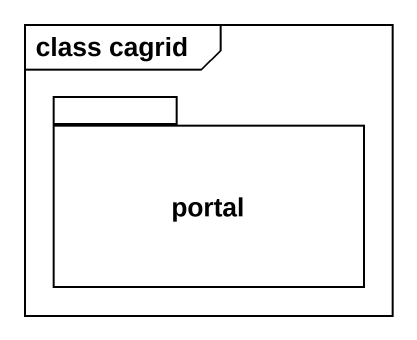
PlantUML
@startuml
mainframe class cagrid
package portal {
}
@enduml
